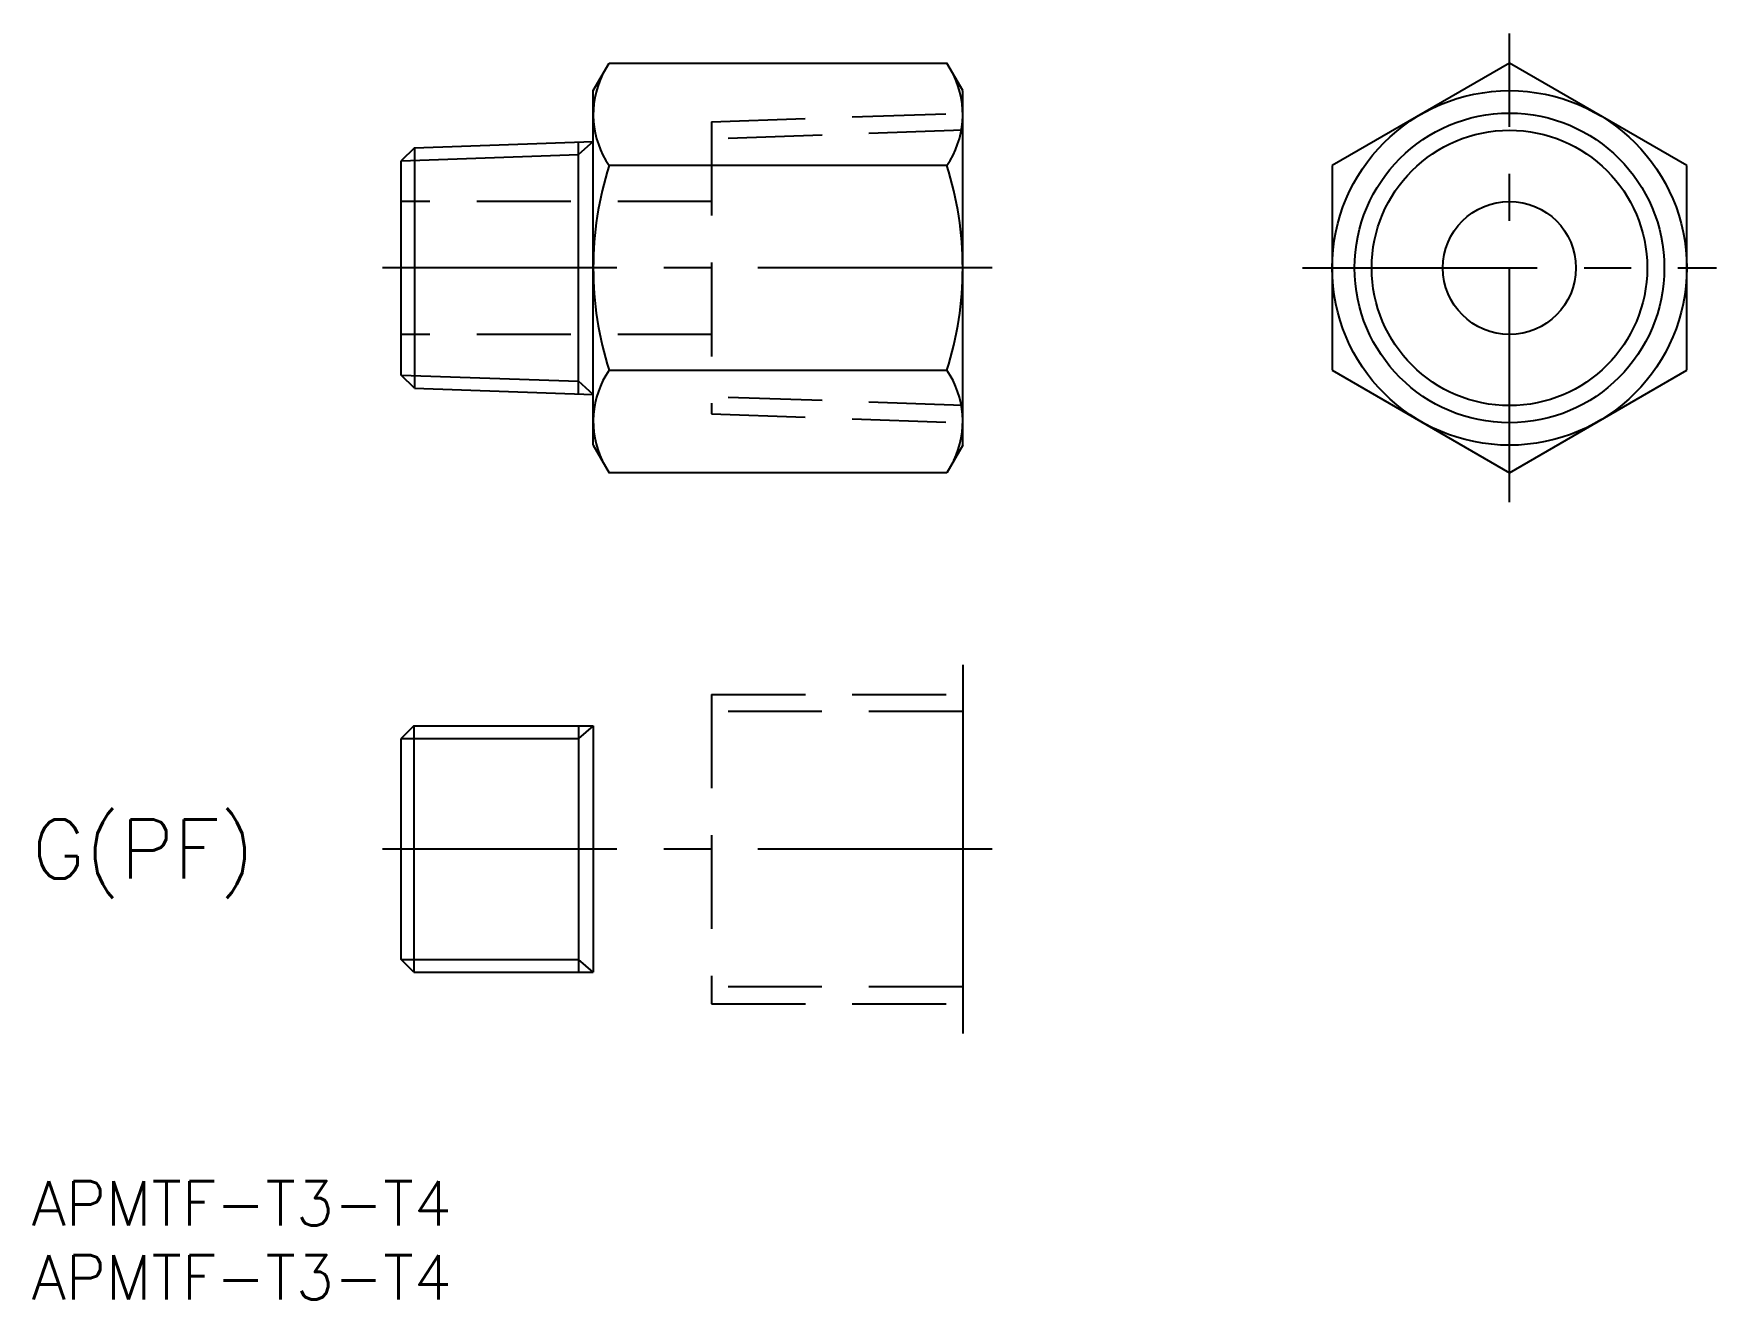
# Model space of a CAD drawing. Extents: x 0 to 114, y -8 to 78.
import ezdxf

# ---------------------------------------------------------------- set-up
doc = ezdxf.new("R2010")
doc.units = 0
doc.header["$LTSCALE"] = 0.5
doc.linetypes.add('CENTER', pattern=[50.8, 31.75, -6.35, 6.35, -6.35])
doc.linetypes.add('DASHED', pattern=[19.05, 12.7, -6.35])
for name, color, linetype in [('MSM_CENTER', 1, 'CENTER'), ('MSM_CONTINUOUS', 7, 'CONTINUOUS'), ('MSM_DASHED', 4, 'DASHED'), ('MSM_NARROW', 5, 'CONTINUOUS'), ('MSM_PART_NUMBER', 7, 'CONTINUOUS')]:
    doc.layers.add(name, color=color, linetype=linetype)
doc.styles.get("Standard").update_dxf_attribs({"font": 'txt.shx', "height": 3, "bigfont": 'bigfont.shx'})

# ---------------------------------------------------------------- blocks, each defined once
blk = doc.blocks.new('*U4')
at = {"layer": 'MSM_PART_NUMBER'}
blk.add_text('APMTF-T3-T4', height=3, dxfattribs=at).set_placement((0, -3))
blk = doc.blocks.new('*U5')
at = {"layer": 'MSM_PART_NUMBER'}
blk.add_text('APMTF-T3-T4', height=3, dxfattribs=at).set_placement((0, -8))

msp = doc.modelspace()

# ---------------------------------------------------------------- linework, layer by layer
at = {"layer": 'MSM_CENTER'}
for p, q in [((100, 45.95), (100, 77.67)), ((65, 61.81), (23, 61.81)), ((86, 61.81), (114, 61.81)), ((65, 22.48), (23, 22.48))]:
    msp.add_line(p, q, dxfattribs=at)
at = {"layer": 'MSM_CONTINUOUS'}
for p, q in [((38, 73.81), (39.07, 75.67)), ((39.07, 75.67), (61.93, 75.67)), ((63, 73.81), (61.93, 75.67)), ((100, 75.67), (88, 68.74)), ((112, 68.74), (100, 75.67)), ((38, 49.81), (38, 73.81)), ((63, 49.81), (63, 73.81)), ((25.89, 69.95), (25, 69.06)), ((25.89, 69.95), (38, 70.37)), ((25.89, 69.95), (25.89, 53.67)), ((37, 53.28), (37, 70.34)), ((25, 54.56), (25, 69.06)), ((61.93, 68.74), (39.07, 68.74)), ((88, 68.74), (88, 54.88)), ((112, 54.88), (112, 68.74)), ((39.07, 54.88), (61.93, 54.88)), ((88, 54.88), (100, 47.95)), ((100, 47.95), (112, 54.88)), ((25.89, 53.67), (25, 54.56)), ((25.89, 53.67), (38, 53.25)), ((38, 49.81), (39.07, 47.95)), ((63, 49.81), (61.93, 47.95)), ((61.93, 47.95), (39.07, 47.95)), ((63, 34.95), (63, 10)), ((25.86, 30.81), (25, 29.95)), ((25.86, 30.81), (38, 30.81)), ((25.86, 30.81), (25.86, 14.15)), ((37, 30.81), (37, 14.15)), ((38, 30.81), (38, 14.15)), ((25, 15), (25, 29.95)), ((25.86, 14.15), (25, 15)), ((25.86, 14.15), (38, 14.15))]:
    msp.add_line(p, q, dxfattribs=at)
for radius in [12, 9.32, 4.5]:
    msp.add_circle((100, 61.81), radius, dxfattribs=at)
for centre, radius, start, end in [((44.13, 72.2), 6.13, 154.3842, 214.3842), ((56.87, 72.2), 6.13, 325.6158, 25.6158), ((60.93, 61.81), 22.93, 162.412, 197.588), ((40.07, 61.81), 22.93, 342.412, 17.588), ((44.13, 51.42), 6.13, 145.6158, 205.6158), ((56.87, 51.42), 6.13, 334.3842, 34.3842)]:
    msp.add_arc(centre, radius, start, end, dxfattribs=at)
at = {"layer": 'MSM_DASHED'}
for p, q in [((46, 71.7), (63, 72.29)), ((46, 71.7), (46, 51.93)), ((63, 71.13), (46, 70.53)), ((46, 66.31), (25, 66.31)), ((46, 57.31), (25, 57.31)), ((63, 52.5), (46, 53.09)), ((46, 51.93), (63, 51.33)), ((46, 32.95), (63, 32.95)), ((46, 32.95), (46, 12)), ((63, 31.79), (46, 31.79)), ((63, 13.16), (46, 13.16)), ((46, 12), (63, 12))]:
    msp.add_line(p, q, dxfattribs=at)
at = {"layer": 'MSM_NARROW'}
for p, q in [((25, 69.06), (37, 69.48)), ((38, 70.37), (37, 69.48)), ((25, 54.56), (37, 54.14)), ((38, 53.25), (37, 54.14)), ((38, 30.81), (37, 29.95)), ((25, 29.95), (37, 29.95)), ((25, 15), (37, 15)), ((38, 14.15), (37, 15))]:
    msp.add_line(p, q, dxfattribs=at)
msp.add_circle((100, 61.81), 10.48, dxfattribs=at)

# ---------------------------------------------------------------- block references
at = {"layer": 'MSM_CONTINUOUS'}
for name in ['*U4', '*U5']:
    msp.add_blockref(name, (0, 0), dxfattribs=at)

# ---------------------------------------------------------------- texts
at = {"layer": 'MSM_PART_NUMBER'}
msp.add_text('G(PF)', height=4, dxfattribs=at).set_placement((0, 20.48))

doc.saveas('drawing.dxf')
